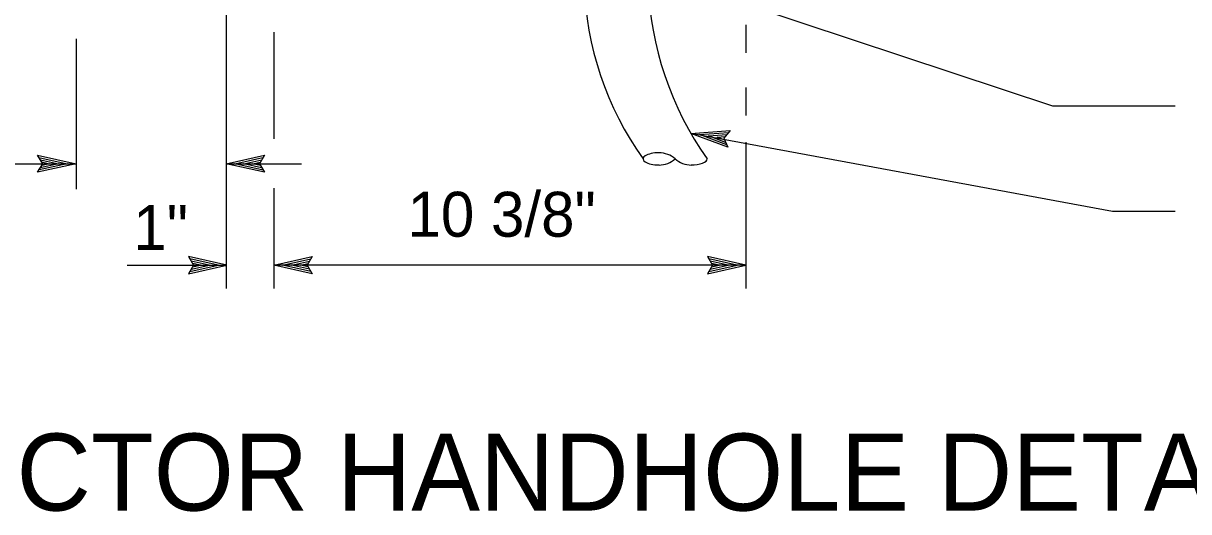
# Model space of a CAD drawing. Extents: x -894 to 866, y -472 to 714.
# Drawn here: x -79.3 to 102.3, y 84 to 160.1 of the extents above; entities that cross this region are included whole.
import ezdxf

# ---------------------------------------------------------------- set-up
doc = ezdxf.new("R2010")
doc.units = 0
doc.layers.add('es_DETAIL', color=7, linetype='Continuous')
doc.layers.add('es_DETAIL-anno', color=7, linetype='Continuous')

msp = doc.modelspace()

# ---------------------------------------------------------------- linework, layer by layer
at = {"layer": 'es_DETAIL'}
for centre, radius, start, end in [((57.96, 167.88), 49.89, 181.7677, 215.3636), ((67.96, 167.88), 49.89, 181.7677, 215.3636), ((19.77, 136.15), 3.81, 48.6444, 89.7781), ((19.77, 141.86), 3.81, 270.2219, 311.3556), ((24.8, 141.86), 3.81, 228.6444, 269.7781)]:
    msp.add_arc(centre, radius, start, end, dxfattribs=at)
for centre, start_param, end_param in [((19.78, 139.01), 4.712389, 7.853982), ((24.78, 139.01), 1.570796, 3.141593)]:
    msp.add_ellipse(centre, major_axis=(-2.5, 0), ratio=0.37964, start_param=start_param, end_param=end_param, dxfattribs=at)
at = {"layer": 'es_DETAIL-anno'}
for p, q in [((-47.69, 194.44), (-47.69, 118.82)), ((33.31, 159.9), (33.31, 155.52)), ((-40.26, 158.77), (-40.26, 142.14)), ((-71.05, 157.7), (-71.05, 134.28)), ((33.31, 150.13), (33.31, 145.77)), ((24.73, 142.99), (30.86, 143.45)), ((30.86, 143.45), (29.87, 142.25)), ((30.86, 143.45), (30.86, 143.45)), ((30.47, 140.81), (24.73, 142.99)), ((24.73, 142.99), (24.73, 142.99)), ((30.31, 141.19), (26.09, 142.8)), ((26.1, 142.8), (30.57, 143.13)), ((27.46, 142.6), (30.35, 142.81)), ((30.13, 141.58), (27.46, 142.6)), ((28.83, 142.4), (30.06, 142.49)), ((30.01, 141.95), (28.83, 142.4)), ((29.87, 142.25), (30.47, 140.81)), ((30.47, 140.81), (30.47, 140.81)), ((33.31, 141.6), (33.31, 118.82)), ((-176.71, 138.26), (-71.05, 138.26)), ((-76.25, 138.26), (-77.05, 139.6)), ((-77.05, 139.6), (-77.05, 139.6)), ((-77.05, 139.6), (-71.05, 138.26)), ((-71.05, 138.26), (-77.05, 136.93)), ((-77.05, 136.93), (-76.25, 138.26)), ((-76.83, 139.24), (-72.43, 138.26)), ((-72.44, 138.25), (-76.82, 137.28)), ((-73.81, 138.26), (-76.64, 137.63)), ((-76.6, 138.88), (-73.81, 138.26)), ((-76.42, 138.53), (-75.19, 138.26)), ((-75.19, 138.26), (-76.4, 137.99)), ((-71.05, 138.26), (-71.05, 138.26)), ((-47.69, 138.26), (-41.69, 139.59)), ((-41.69, 136.92), (-47.69, 138.26)), ((-47.69, 138.26), (-47.69, 138.26)), ((-47.69, 138.26), (-35.91, 138.26)), ((-41.91, 137.27), (-46.31, 138.25)), ((-46.3, 138.26), (-41.93, 139.23)), ((-44.93, 138.25), (-42.11, 138.88)), ((-42.14, 137.63), (-44.93, 138.25)), ((-43.55, 138.25), (-42.34, 138.52)), ((-42.32, 137.98), (-43.55, 138.25)), ((-41.69, 139.59), (-42.49, 138.26)), ((-42.49, 138.26), (-41.69, 136.92)), ((-41.69, 139.59), (-41.69, 139.59)), ((-77.05, 136.93), (-77.05, 136.93)), ((-41.69, 136.92), (-41.69, 136.92)), ((-40.26, 134.44), (-40.26, 118.82)), ((-47.54, 122.45), (-53.54, 123.78)), ((-53.54, 123.78), (-53.54, 123.78)), ((-53.54, 123.78), (-52.74, 122.45)), ((-40.26, 122.45), (-34.26, 123.78)), ((-34.26, 123.78), (-35.06, 122.45)), ((-34.26, 123.78), (-34.26, 123.78)), ((33.31, 122.45), (27.3, 123.78)), ((27.31, 123.78), (27.31, 123.78)), ((27.31, 123.78), (28.11, 122.45)), ((-63.1, 122.45), (-47.54, 122.45)), ((-52.74, 122.45), (-53.54, 121.11)), ((-53.54, 121.11), (-47.54, 122.45)), ((-53.33, 121.47), (-48.92, 122.45)), ((-48.93, 122.46), (-53.31, 123.42)), ((-50.31, 122.45), (-53.13, 123.08)), ((-53.09, 121.83), (-50.31, 122.45)), ((-52.92, 122.17), (-51.69, 122.45)), ((-51.69, 122.45), (-52.9, 122.72)), ((-47.54, 122.45), (-47.54, 122.45)), ((33.31, 122.45), (-40.26, 122.45)), ((-34.26, 121.11), (-40.26, 122.45)), ((-40.26, 122.45), (-40.26, 122.45)), ((-34.47, 121.47), (-38.88, 122.45)), ((-38.87, 122.46), (-34.49, 123.42)), ((-37.49, 122.45), (-34.67, 123.08)), ((-34.71, 121.83), (-37.49, 122.45)), ((-36.11, 122.45), (-34.9, 122.72)), ((-34.88, 122.17), (-36.11, 122.45)), ((-35.06, 122.45), (-34.26, 121.11)), ((28.11, 122.45), (27.31, 121.11)), ((27.31, 121.11), (33.31, 122.45)), ((27.52, 121.47), (31.93, 122.45)), ((31.91, 122.46), (27.54, 123.42)), ((30.54, 122.45), (27.72, 123.08)), ((27.76, 121.83), (30.54, 122.45)), ((27.93, 122.17), (29.16, 122.45)), ((29.16, 122.45), (27.95, 122.72)), ((33.31, 122.45), (33.31, 122.45)), ((-53.54, 121.11), (-53.54, 121.11)), ((-34.26, 121.11), (-34.26, 121.11)), ((27.31, 121.11), (27.31, 121.11))]:
    msp.add_line(p, q, dxfattribs=at)
for points in [[(100.2, 147.25), (81.13, 147.25), (26.39, 165.43)], [(100.2, 130.83), (90.41, 130.83), (24.73, 142.99)]]:
    msp.add_lwpolyline(points, dxfattribs=at)

# ---------------------------------------------------------------- texts
for s, height, p in [('10 3/8"', 7, (-19.42, 126.88)), ('1"', 7, (-62.13, 124.81)), ('DETECTOR HANDHOLE DETAIL', 12, (-123.13, 84.2))]:
    msp.add_text(s, height=height, dxfattribs=at).set_placement(p)

doc.saveas('drawing.dxf')
